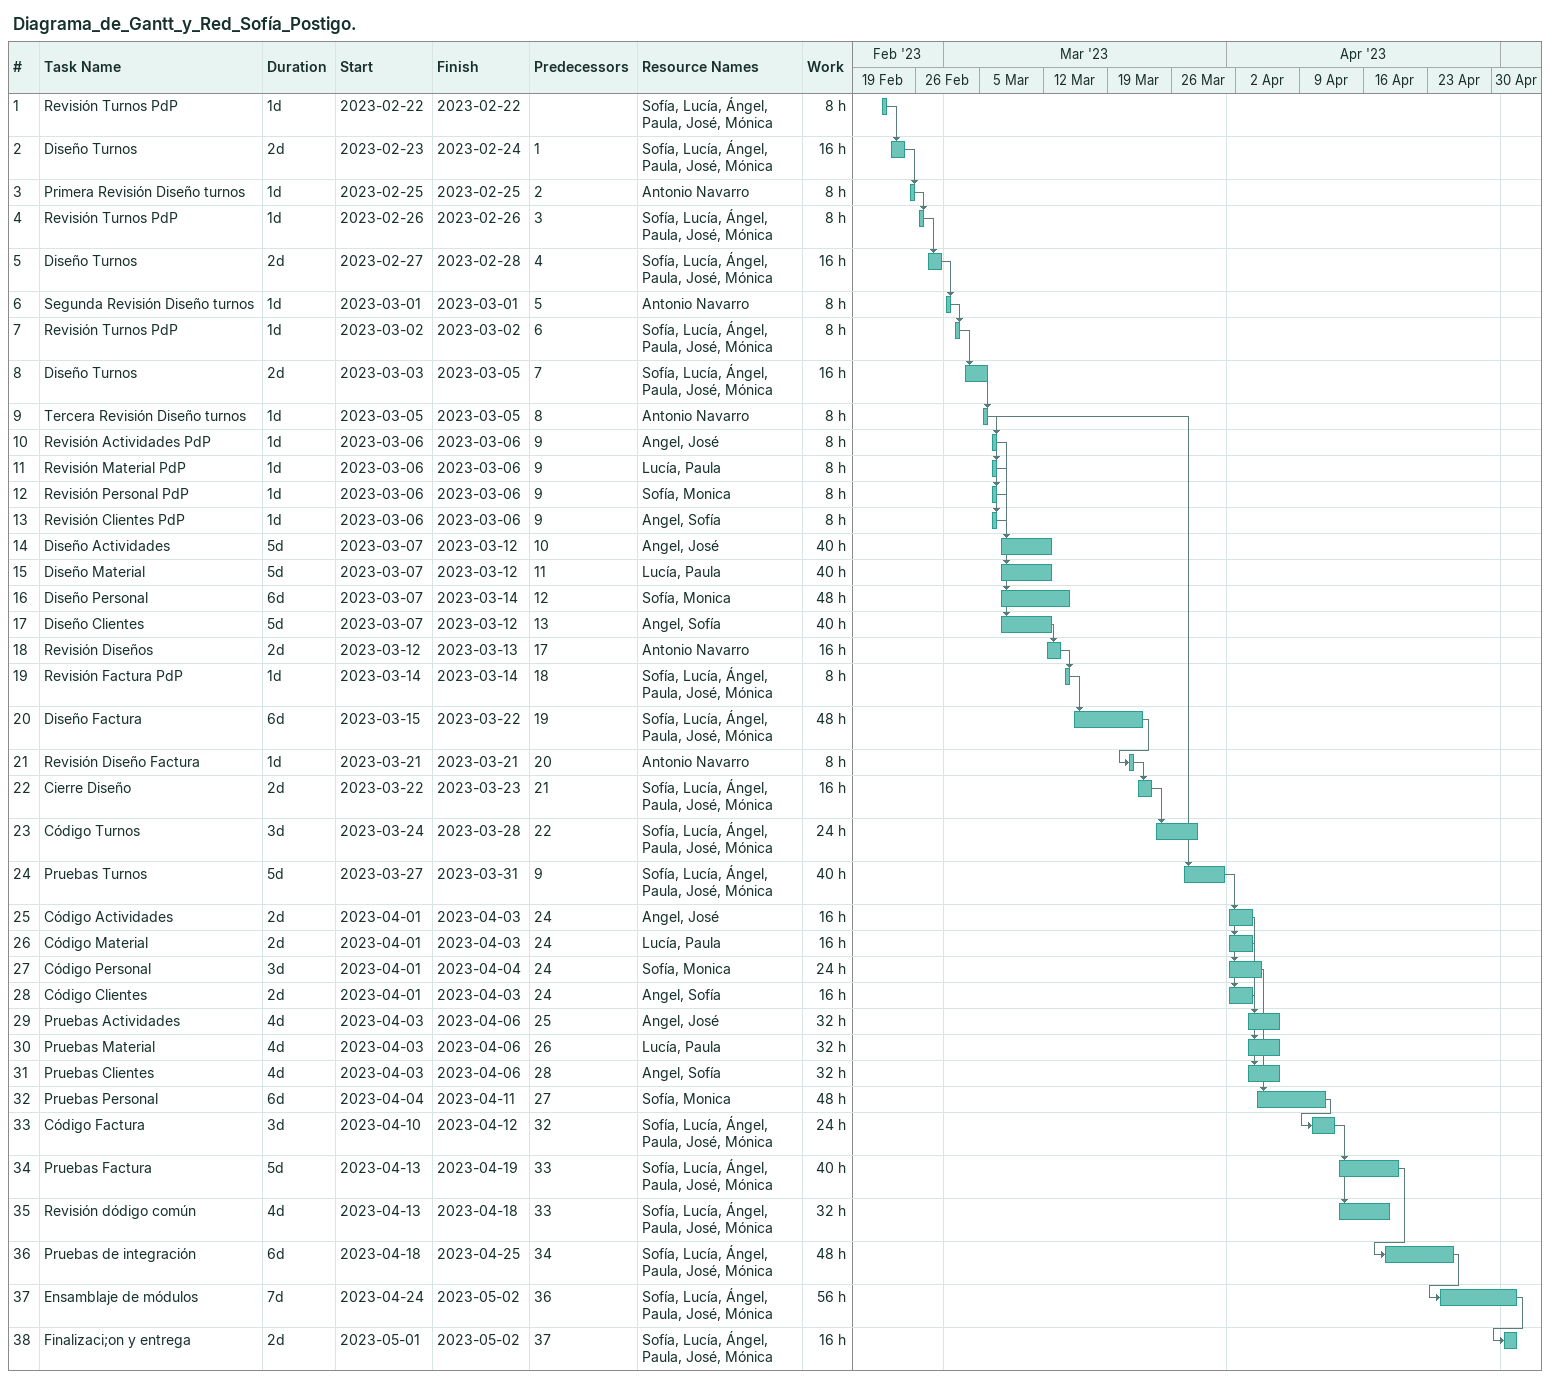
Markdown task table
Diagrama_de_Gantt_y_Red_Sofía_Postigo.

| ID | Task | Duration | Start | Finish | Predecessors | Resources | Work (h) |
|---|---|---|---|---|---|---|---|
| 1 | Revisión Turnos PdP | 1d | 2023-02-22 | 2023-02-22 |  | Sofía, Lucía, Ángel, Paula, José, Mónica | 8 |
| 2 | Diseño Turnos | 2d | 2023-02-23 | 2023-02-24 | 1 | Sofía, Lucía, Ángel, Paula, José, Mónica | 16 |
| 3 | Primera Revisión Diseño turnos | 1d | 2023-02-25 | 2023-02-25 | 2 | Antonio Navarro | 8 |
| 4 | Revisión Turnos PdP | 1d | 2023-02-26 | 2023-02-26 | 3 | Sofía, Lucía, Ángel, Paula, José, Mónica | 8 |
| 5 | Diseño Turnos | 2d | 2023-02-27 | 2023-02-28 | 4 | Sofía, Lucía, Ángel, Paula, José, Mónica | 16 |
| 6 | Segunda Revisión Diseño turnos | 1d | 2023-03-01 | 2023-03-01 | 5 | Antonio Navarro | 8 |
| 7 | Revisión Turnos PdP | 1d | 2023-03-02 | 2023-03-02 | 6 | Sofía, Lucía, Ángel, Paula, José, Mónica | 8 |
| 8 | Diseño Turnos | 2d | 2023-03-03 | 2023-03-05 | 7 | Sofía, Lucía, Ángel, Paula, José, Mónica | 16 |
| 9 | Tercera Revisión Diseño turnos | 1d | 2023-03-05 | 2023-03-05 | 8 | Antonio Navarro | 8 |
| 10 | Revisión Actividades PdP | 1d | 2023-03-06 | 2023-03-06 | 9 | Angel, José | 8 |
| 11 | Revisión Material PdP | 1d | 2023-03-06 | 2023-03-06 | 9 | Lucía, Paula | 8 |
| 12 | Revisión Personal PdP | 1d | 2023-03-06 | 2023-03-06 | 9 | Sofía, Monica | 8 |
| 13 | Revisión Clientes PdP | 1d | 2023-03-06 | 2023-03-06 | 9 | Angel, Sofía | 8 |
| 14 | Diseño Actividades | 5d | 2023-03-07 | 2023-03-12 | 10 | Angel, José | 40 |
| 15 | Diseño Material | 5d | 2023-03-07 | 2023-03-12 | 11 | Lucía, Paula | 40 |
| 16 | Diseño Personal | 6d | 2023-03-07 | 2023-03-14 | 12 | Sofía, Monica | 48 |
| 17 | Diseño Clientes | 5d | 2023-03-07 | 2023-03-12 | 13 | Angel, Sofía | 40 |
| 18 | Revisión Diseños | 2d | 2023-03-12 | 2023-03-13 | 17 | Antonio Navarro | 16 |
| 19 | Revisión Factura PdP | 1d | 2023-03-14 | 2023-03-14 | 18 | Sofía, Lucía, Ángel, Paula, José, Mónica | 8 |
| 20 | Diseño Factura | 6d | 2023-03-15 | 2023-03-22 | 19 | Sofía, Lucía, Ángel, Paula, José, Mónica | 48 |
| 21 | Revisión Diseño Factura | 1d | 2023-03-21 | 2023-03-21 | 20 | Antonio Navarro | 8 |
| 22 | Cierre Diseño | 2d | 2023-03-22 | 2023-03-23 | 21 | Sofía, Lucía, Ángel, Paula, José, Mónica | 16 |
| 23 | Código Turnos | 3d | 2023-03-24 | 2023-03-28 | 22 | Sofía, Lucía, Ángel, Paula, José, Mónica | 24 |
| 24 | Pruebas Turnos | 5d | 2023-03-27 | 2023-03-31 | 9 | Sofía, Lucía, Ángel, Paula, José, Mónica | 40 |
| 25 | Código Actividades | 2d | 2023-04-01 | 2023-04-03 | 24 | Angel, José | 16 |
| 26 | Código Material | 2d | 2023-04-01 | 2023-04-03 | 24 | Lucía, Paula | 16 |
| 27 | Código Personal | 3d | 2023-04-01 | 2023-04-04 | 24 | Sofía, Monica | 24 |
| 28 | Código Clientes | 2d | 2023-04-01 | 2023-04-03 | 24 | Angel, Sofía | 16 |
| 29 | Pruebas Actividades | 4d | 2023-04-03 | 2023-04-06 | 25 | Angel, José | 32 |
| 30 | Pruebas Material | 4d | 2023-04-03 | 2023-04-06 | 26 | Lucía, Paula | 32 |
| 31 | Pruebas Clientes | 4d | 2023-04-03 | 2023-04-06 | 28 | Angel, Sofía | 32 |
| 32 | Pruebas Personal | 6d | 2023-04-04 | 2023-04-11 | 27 | Sofía, Monica | 48 |
| 33 | Código Factura | 3d | 2023-04-10 | 2023-04-12 | 32 | Sofía, Lucía, Ángel, Paula, José, Mónica | 24 |
| 34 | Pruebas Factura | 5d | 2023-04-13 | 2023-04-19 | 33 | Sofía, Lucía, Ángel, Paula, José, Mónica | 40 |
| 35 | Revisión dódigo común | 4d | 2023-04-13 | 2023-04-18 | 33 | Sofía, Lucía, Ángel, Paula, José, Mónica | 32 |
| 36 | Pruebas de integración | 6d | 2023-04-18 | 2023-04-25 | 34 | Sofía, Lucía, Ángel, Paula, José, Mónica | 48 |
| 37 | Ensamblaje de módulos | 7d | 2023-04-24 | 2023-05-02 | 36 | Sofía, Lucía, Ángel, Paula, José, Mónica | 56 |
| 38 | Finalizaci;on y entrega | 2d | 2023-05-01 | 2023-05-02 | 37 | Sofía, Lucía, Ángel, Paula, José, Mónica | 16 |
